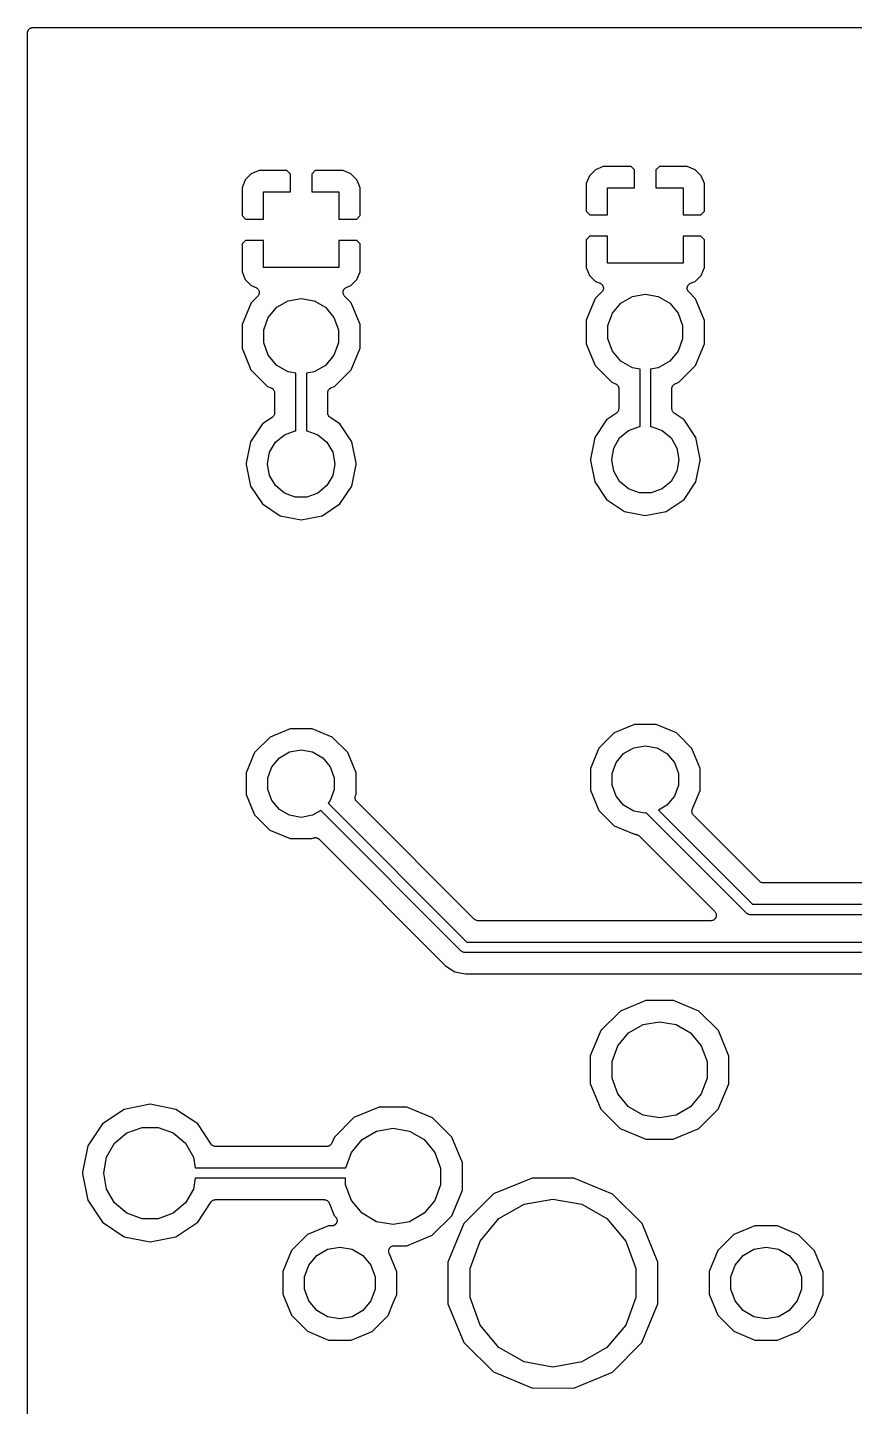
# Model space of a CAD drawing. Extents: x 37 to 156, y -136 to -20.
# Drawn here: x 37.48 to 57.18, y -52.94 to -20.08 of the extents above; entities that cross this region are included whole.
import ezdxf

# ---------------------------------------------------------------- set-up
doc = ezdxf.new("R2010")
doc.units = 0
doc.header["$MEASUREMENT"] = 0
doc.layers.add('BLACK', color=7, linetype='CONTINUOUS')

msp = doc.modelspace()

# ---------------------------------------------------------------- linework, layer by layer
at = {"layer": 'Black'}
for p, q in [((37.483, -20.21), (37.4849, -20.1991)), ((37.483, -23.8737), (37.483, -20.21)), ((37.4849, -20.1879), (37.4887, -20.1775)), ((37.4849, -20.1991), (37.4849, -20.1879)), ((37.4887, -20.1775), (37.4907, -20.1666)), ((37.4907, -20.1666), (37.4962, -20.1569)), ((37.4962, -20.1569), (37.5, -20.1465)), ((37.5, -20.1465), (37.5072, -20.138)), ((37.5072, -20.138), (37.5127, -20.1284)), ((37.5127, -20.1284), (37.5212, -20.1212)), ((37.5212, -20.1212), (37.5284, -20.1127)), ((37.5284, -20.1127), (37.538, -20.1072)), ((37.538, -20.1072), (37.5465, -20.1)), ((37.5465, -20.1), (37.5569, -20.0962)), ((37.5569, -20.0962), (37.5666, -20.0907)), ((37.5666, -20.0907), (37.5775, -20.0887)), ((37.5775, -20.0887), (37.5879, -20.0849)), ((37.5879, -20.0849), (37.5991, -20.0849)), ((37.5991, -20.0849), (37.61, -20.083)), ((37.61, -20.083), (155.39, -20.083)), ((42.8122, -23.5693), (42.6693, -23.7122)), ((42.999, -23.492), (42.8122, -23.5693)), ((43.6616, -23.492), (42.999, -23.492)), ((43.746, -23.5764), (43.6616, -23.492)), ((43.746, -24), (43.746, -23.5764)), ((44.3384, -23.492), (44.254, -23.5764)), ((44.254, -23.5764), (44.254, -24)), ((45.001, -23.492), (44.3384, -23.492)), ((45.1878, -23.5693), (45.001, -23.492)), ((45.3307, -23.7122), (45.1878, -23.5693)), ((50.8693, -23.6122), (50.792, -23.799)), ((51.0122, -23.4693), (50.8693, -23.6122)), ((51.199, -23.392), (51.0122, -23.4693)), ((51.8616, -23.392), (51.199, -23.392)), ((51.946, -23.4764), (51.8616, -23.392)), ((51.946, -23.9), (51.946, -23.4764)), ((52.5384, -23.392), (52.454, -23.4764)), ((52.454, -23.4764), (52.454, -23.9)), ((53.201, -23.392), (52.5384, -23.392)), ((53.3878, -23.4693), (53.201, -23.392)), ((53.5307, -23.6122), (53.3878, -23.4693)), ((53.608, -23.799), (53.5307, -23.6122)), ((37.483, -27.744), (37.483, -23.8737)), ((42.6693, -23.7122), (42.592, -23.899)), ((42.592, -23.899), (42.592, -24.5616)), ((45.3762, -23.8223), (45.3307, -23.7122)), ((45.408, -23.899), (45.3762, -23.8223)), ((45.408, -24.5616), (45.408, -23.899)), ((50.792, -23.799), (50.792, -24.4616)), ((51.3, -24.546), (51.3, -23.9)), ((51.3, -23.9), (51.946, -23.9)), ((52.454, -23.9), (53.1, -23.9)), ((53.1, -23.9), (53.1, -24.546)), ((53.608, -24.4616), (53.608, -23.799)), ((43.1, -24.646), (43.1, -24)), ((43.1, -24), (43.746, -24)), ((44.254, -24), (44.9, -24)), ((44.9, -24), (44.9, -24.646)), ((42.592, -24.5616), (42.6764, -24.646)), ((45.3236, -24.646), (45.408, -24.5616)), ((50.792, -24.4616), (50.8764, -24.546)), ((50.8764, -24.546), (51.3, -24.546)), ((53.1, -24.546), (53.5236, -24.546)), ((53.5236, -24.546), (53.608, -24.4616)), ((42.6764, -24.646), (43.1, -24.646)), ((44.9, -24.646), (45.3236, -24.646)), ((42.6764, -25.154), (42.592, -25.2384)), ((42.592, -25.2384), (42.592, -25.901)), ((43.1, -25.154), (42.6764, -25.154)), ((43.1, -25.8), (43.1, -25.154)), ((44.9, -25.154), (44.9, -25.8)), ((45.3236, -25.154), (44.9, -25.154)), ((45.408, -25.2384), (45.3236, -25.154)), ((45.408, -25.901), (45.408, -25.2384)), ((50.8764, -25.054), (50.792, -25.1384)), ((50.792, -25.1384), (50.792, -25.801)), ((51.3, -25.054), (50.8764, -25.054)), ((51.3, -25.7), (51.3, -25.054)), ((53.1, -25.054), (53.1, -25.7)), ((53.5236, -25.054), (53.1, -25.054)), ((53.608, -25.1384), (53.5236, -25.054)), ((53.608, -25.801), (53.608, -25.1384)), ((42.592, -25.901), (42.6693, -26.0878)), ((44.9, -25.8), (43.1, -25.8)), ((45.3307, -26.0878), (45.408, -25.901)), ((50.792, -25.801), (50.8693, -25.9878)), ((53.1, -25.7), (51.3, -25.7)), ((53.5307, -25.9878), (53.608, -25.801)), ((42.6693, -26.0878), (42.8122, -26.2307)), ((42.8122, -26.2307), (42.9236, -26.2768)), ((42.9236, -26.2768), (42.9353, -26.2843)), ((42.9353, -26.2843), (42.9479, -26.2902)), ((45.0522, -26.2901), (45.0647, -26.2842)), ((45.0647, -26.2842), (45.0763, -26.2768)), ((45.0763, -26.2768), (45.1878, -26.2307)), ((45.1878, -26.2307), (45.3307, -26.0878)), ((50.8693, -25.9878), (51.0122, -26.1307)), ((51.0122, -26.1307), (51.1236, -26.1768)), ((51.1236, -26.1768), (51.1353, -26.1843)), ((51.1353, -26.1843), (51.1479, -26.1902)), ((51.1479, -26.1902), (51.1538, -26.196)), ((51.1538, -26.196), (51.1608, -26.2005)), ((51.1608, -26.2005), (51.1693, -26.2115)), ((51.1693, -26.2115), (51.1791, -26.2214)), ((51.1791, -26.2214), (51.1826, -26.2289)), ((51.1826, -26.2289), (51.1876, -26.2355)), ((51.1876, -26.2355), (51.1918, -26.2487)), ((51.1918, -26.2487), (51.1977, -26.2614)), ((51.1977, -26.2614), (51.1984, -26.2696)), ((51.1984, -26.2696), (51.2009, -26.2775)), ((51.2009, -26.2775), (51.2003, -26.2914)), ((53.199, -26.2776), (53.2015, -26.2696)), ((53.1996, -26.2914), (53.199, -26.2776)), ((53.2015, -26.2696), (53.2023, -26.2612)), ((53.2023, -26.2612), (53.2081, -26.2487)), ((53.2081, -26.2487), (53.2123, -26.2355)), ((53.2123, -26.2355), (53.2174, -26.2288)), ((53.2174, -26.2288), (53.2209, -26.2212)), ((53.2209, -26.2212), (53.2307, -26.2115)), ((53.2307, -26.2115), (53.2391, -26.2005)), ((53.2391, -26.2005), (53.2462, -26.196)), ((53.2462, -26.196), (53.2522, -26.1901)), ((53.2522, -26.1901), (53.2647, -26.1842)), ((53.2647, -26.1842), (53.2763, -26.1768)), ((53.2763, -26.1768), (53.3878, -26.1307)), ((53.3878, -26.1307), (53.5307, -25.9878)), ((42.9647, -26.484), (42.8071, -26.6414)), ((42.9479, -26.2902), (42.9538, -26.296)), ((42.9538, -26.296), (42.9608, -26.3005)), ((42.9608, -26.3005), (42.9693, -26.3115)), ((42.9727, -26.4726), (42.9647, -26.484)), ((42.9693, -26.3115), (42.9791, -26.3214)), ((42.9821, -26.4624), (42.9727, -26.4726)), ((42.9791, -26.3214), (42.9826, -26.3289)), ((42.9853, -26.4547), (42.9821, -26.4624)), ((42.9826, -26.3289), (42.9876, -26.3355)), ((42.99, -26.4479), (42.9853, -26.4547)), ((42.9876, -26.3355), (42.9918, -26.3487)), ((42.9937, -26.4345), (42.99, -26.4479)), ((42.9918, -26.3487), (42.9977, -26.3614)), ((42.999, -26.4216), (42.9937, -26.4345)), ((42.9977, -26.3614), (42.9984, -26.3696)), ((42.9984, -26.3696), (43.0009, -26.3775)), ((42.9993, -26.4133), (42.999, -26.4216)), ((43.0015, -26.4053), (42.9993, -26.4133)), ((43.0009, -26.3775), (43.0003, -26.3914)), ((43.0003, -26.3914), (43.0015, -26.4053)), ((43.4193, -26.7479), (43.691, -26.591)), ((43.691, -26.591), (44, -26.5366)), ((44, -26.5366), (44.309, -26.591)), ((44.309, -26.591), (44.5807, -26.7479)), ((44.9984, -26.4051), (44.9996, -26.3914)), ((45.0006, -26.4132), (44.9984, -26.4051)), ((44.999, -26.3776), (45.0015, -26.3696)), ((44.9996, -26.3914), (44.999, -26.3776)), ((45.0009, -26.4216), (45.0006, -26.4132)), ((45.0062, -26.4344), (45.0009, -26.4216)), ((45.0015, -26.3696), (45.0023, -26.3612)), ((45.0023, -26.3612), (45.0081, -26.3487)), ((45.0098, -26.4477), (45.0062, -26.4344)), ((45.0081, -26.3487), (45.0123, -26.3355)), ((45.0146, -26.4546), (45.0098, -26.4477)), ((45.0123, -26.3355), (45.0174, -26.3288)), ((45.0178, -26.4624), (45.0146, -26.4546)), ((45.0174, -26.3288), (45.0209, -26.3212)), ((45.0271, -26.4726), (45.0178, -26.4624)), ((45.0209, -26.3212), (45.0307, -26.3115)), ((45.035, -26.4839), (45.0271, -26.4726)), ((45.0307, -26.3115), (45.0391, -26.3005)), ((45.1943, -26.6435), (45.035, -26.4839)), ((45.0391, -26.3005), (45.0462, -26.296)), ((45.0462, -26.296), (45.0522, -26.2901)), ((51.0071, -26.5414), (50.7922, -27.0587)), ((51.1647, -26.384), (51.0071, -26.5414)), ((51.1727, -26.3726), (51.1647, -26.384)), ((51.1821, -26.3624), (51.1727, -26.3726)), ((51.1853, -26.3547), (51.1821, -26.3624)), ((51.19, -26.3479), (51.1853, -26.3547)), ((51.1937, -26.3345), (51.19, -26.3479)), ((51.199, -26.3216), (51.1937, -26.3345)), ((51.1993, -26.3133), (51.199, -26.3216)), ((51.2015, -26.3053), (51.1993, -26.3133)), ((51.2003, -26.2914), (51.2015, -26.3053)), ((51.6193, -26.6479), (51.891, -26.491)), ((51.891, -26.491), (52.2, -26.4366)), ((52.2, -26.4366), (52.509, -26.491)), ((52.509, -26.491), (52.7807, -26.6479)), ((53.1984, -26.3051), (53.1996, -26.2914)), ((53.2006, -26.3132), (53.1984, -26.3051)), ((53.2009, -26.3216), (53.2006, -26.3132)), ((53.2062, -26.3344), (53.2009, -26.3216)), ((53.2098, -26.3477), (53.2062, -26.3344)), ((53.2146, -26.3546), (53.2098, -26.3477)), ((53.2178, -26.3624), (53.2146, -26.3546)), ((53.2271, -26.3726), (53.2178, -26.3624)), ((53.235, -26.3839), (53.2271, -26.3726)), ((53.3943, -26.5435), (53.235, -26.3839)), ((53.6082, -27.0612), (53.3943, -26.5435)), ((42.8071, -26.6414), (42.5922, -27.1587)), ((43.2176, -26.9883), (43.4193, -26.7479)), ((44.5807, -26.7479), (44.7824, -26.9883)), ((45.4082, -27.1612), (45.1943, -26.6435)), ((51.3103, -27.1831), (51.4176, -26.8883)), ((51.4176, -26.8883), (51.6193, -26.6479)), ((52.7807, -26.6479), (52.9824, -26.8883)), ((52.9824, -26.8883), (53.0897, -27.1831)), ((42.5922, -27.1587), (42.5918, -27.7188)), ((43.1103, -27.2831), (43.2176, -26.9883)), ((44.7824, -26.9883), (44.8897, -27.2831)), ((45.4078, -27.6439), (45.4082, -27.1612)), ((50.7922, -27.0587), (50.7918, -27.6188)), ((51.3103, -27.4969), (51.3103, -27.1831)), ((53.0897, -27.1831), (53.0897, -27.4969)), ((53.6078, -27.6213), (53.6082, -27.0612)), ((43.1103, -27.5969), (43.1103, -27.2831)), ((43.2176, -27.8917), (43.1103, -27.5969)), ((44.8897, -27.5969), (44.7824, -27.8917)), ((44.8897, -27.2831), (44.8897, -27.5969)), ((51.4176, -27.7917), (51.3103, -27.4969)), ((53.0897, -27.4969), (52.9824, -27.7917)), ((37.483, -32.4475), (37.483, -27.744)), ((42.5918, -27.7188), (42.8057, -28.2365)), ((43.4193, -28.1321), (43.2176, -27.8917)), ((44.7824, -27.8917), (44.5807, -28.1321)), ((45.1929, -28.2386), (45.4078, -27.7213)), ((45.4078, -27.7213), (45.4078, -27.6439)), ((45.4078, -27.6439), (45.4078, -27.6439)), ((50.7918, -27.6188), (51.0057, -28.1365)), ((51.6193, -28.0321), (51.4176, -27.7917)), ((52.9824, -27.7917), (52.7807, -28.0321)), ((53.3929, -28.1386), (53.6078, -27.6213)), ((42.8057, -28.2365), (43.2014, -28.6329)), ((43.691, -28.289), (43.4193, -28.1321)), ((44.5807, -28.1321), (44.309, -28.289)), ((44.7965, -28.6343), (45.1929, -28.2386)), ((51.0057, -28.1365), (51.4014, -28.5329)), ((51.891, -28.189), (51.6193, -28.0321)), ((52.075, -28.2214), (51.891, -28.189)), ((52.075, -29.5891), (52.075, -28.2214)), ((52.509, -28.189), (52.325, -28.2214)), ((52.325, -28.2214), (52.325, -29.5891)), ((52.7807, -28.0321), (52.509, -28.189)), ((52.9965, -28.5343), (53.3929, -28.1386)), ((43.875, -28.3214), (43.691, -28.289)), ((43.875, -29.6891), (43.875, -28.3214)), ((44.309, -28.289), (44.125, -28.3214)), ((44.125, -28.3214), (44.125, -29.6891)), ((51.4014, -28.5329), (51.4887, -28.5692)), ((51.4887, -28.5692), (51.4957, -28.5737)), ((51.4957, -28.5737), (51.5035, -28.5765)), ((51.5035, -28.5765), (51.5142, -28.5855)), ((51.5142, -28.5855), (51.5259, -28.5929)), ((52.8743, -28.5931), (52.8859, -28.5857)), ((52.8859, -28.5857), (52.8965, -28.5769)), ((52.8965, -28.5769), (52.9044, -28.574)), ((52.9044, -28.574), (52.9115, -28.5695)), ((52.9115, -28.5695), (52.9965, -28.5343)), ((43.2014, -28.6329), (43.2887, -28.6692)), ((43.2887, -28.6692), (43.2957, -28.6737)), ((43.2957, -28.6737), (43.3035, -28.6765)), ((43.3035, -28.6765), (43.3142, -28.6855)), ((43.3142, -28.6855), (43.3259, -28.6929)), ((43.3259, -28.6929), (43.3309, -28.6995)), ((43.3309, -28.6995), (43.3373, -28.7049)), ((43.3373, -28.7049), (43.3442, -28.7169)), ((43.3442, -28.7169), (43.3527, -28.7279)), ((43.3527, -28.7279), (43.3552, -28.7359)), ((43.3552, -28.7359), (43.3593, -28.7431)), ((43.3593, -28.7431), (43.3618, -28.7568)), ((43.3618, -28.7568), (43.3659, -28.77)), ((43.3659, -28.77), (43.3656, -28.7783)), ((43.3656, -28.7783), (43.367, -28.7865)), ((43.367, -28.7865), (43.367, -29.267)), ((44.633, -28.7868), (44.6345, -28.7786)), ((44.633, -29.267), (44.633, -28.7868)), ((44.6341, -28.7702), (44.6383, -28.757)), ((44.6345, -28.7786), (44.6341, -28.7702)), ((44.6383, -28.757), (44.6407, -28.7434)), ((44.6407, -28.7434), (44.6449, -28.7361)), ((44.6449, -28.7361), (44.6474, -28.7281)), ((44.6474, -28.7281), (44.6558, -28.7172)), ((44.6558, -28.7172), (44.6627, -28.7052)), ((44.6627, -28.7052), (44.6692, -28.6998)), ((44.6692, -28.6998), (44.6743, -28.6931)), ((44.6743, -28.6931), (44.6859, -28.6857)), ((44.6859, -28.6857), (44.6965, -28.6769)), ((44.6965, -28.6769), (44.7044, -28.674)), ((44.7044, -28.674), (44.7115, -28.6695)), ((44.7115, -28.6695), (44.7965, -28.6343)), ((51.5259, -28.5929), (51.5309, -28.5995)), ((51.5309, -28.5995), (51.5373, -28.6049)), ((51.5373, -28.6049), (51.5442, -28.6169)), ((51.5442, -28.6169), (51.5527, -28.6279)), ((51.5527, -28.6279), (51.5552, -28.6359)), ((51.5552, -28.6359), (51.5593, -28.6431)), ((51.5593, -28.6431), (51.5618, -28.6568)), ((51.5618, -28.6568), (51.5659, -28.67)), ((51.5659, -28.67), (51.5656, -28.6783)), ((51.5656, -28.6783), (51.567, -28.6865)), ((51.567, -28.6865), (51.567, -29.167)), ((52.833, -28.6868), (52.8345, -28.6786)), ((52.833, -29.167), (52.833, -28.6868)), ((52.8341, -28.6702), (52.8383, -28.657)), ((52.8345, -28.6786), (52.8341, -28.6702)), ((52.8383, -28.657), (52.8407, -28.6434)), ((52.8407, -28.6434), (52.8449, -28.6361)), ((52.8449, -28.6361), (52.8474, -28.6281)), ((52.8474, -28.6281), (52.8558, -28.6172)), ((52.8558, -28.6172), (52.8627, -28.6052)), ((52.8627, -28.6052), (52.8692, -28.5998)), ((52.8692, -28.5998), (52.8743, -28.5931)), ((51.5424, -29.2421), (51.5394, -29.245)), ((51.5504, -29.226), (51.5424, -29.2421)), ((51.5593, -29.2104), (51.5504, -29.226)), ((51.5601, -29.2063), (51.5593, -29.2104)), ((51.5619, -29.2025), (51.5601, -29.2063)), ((51.5639, -29.1847), (51.5619, -29.2025)), ((51.567, -29.167), (51.5639, -29.1847)), ((52.8361, -29.1847), (52.833, -29.167)), ((52.8381, -29.2025), (52.8361, -29.1847)), ((52.8399, -29.2063), (52.8381, -29.2025)), ((52.8407, -29.2104), (52.8399, -29.2063)), ((52.8496, -29.226), (52.8407, -29.2104)), ((52.8576, -29.2421), (52.8496, -29.226)), ((52.8606, -29.245), (52.8576, -29.2421)), ((43.0769, -29.5288), (42.7939, -29.9523)), ((43.3106, -29.3726), (43.0769, -29.5288)), ((43.3235, -29.3602), (43.3106, -29.3726)), ((43.3373, -29.3486), (43.3235, -29.3602)), ((43.3394, -29.345), (43.3373, -29.3486)), ((43.3424, -29.3421), (43.3394, -29.345)), ((43.3504, -29.326), (43.3424, -29.3421)), ((43.3593, -29.3104), (43.3504, -29.326)), ((43.3601, -29.3063), (43.3593, -29.3104)), ((43.3619, -29.3025), (43.3601, -29.3063)), ((43.3639, -29.2847), (43.3619, -29.3025)), ((43.367, -29.267), (43.3639, -29.2847)), ((44.6361, -29.2847), (44.633, -29.267)), ((44.6381, -29.3025), (44.6361, -29.2847)), ((44.6399, -29.3063), (44.6381, -29.3025)), ((44.6407, -29.3104), (44.6399, -29.3063)), ((44.6496, -29.326), (44.6407, -29.3104)), ((44.6576, -29.3421), (44.6496, -29.326)), ((44.6606, -29.345), (44.6576, -29.3421)), ((44.6627, -29.3486), (44.6606, -29.345)), ((44.6765, -29.3602), (44.6627, -29.3486)), ((44.6894, -29.3726), (44.6765, -29.3602)), ((44.9231, -29.5288), (44.6894, -29.3726)), ((45.2061, -29.9523), (44.9231, -29.5288)), ((51.2769, -29.4288), (50.9939, -29.8523)), ((51.5106, -29.2726), (51.2769, -29.4288)), ((51.5235, -29.2602), (51.5106, -29.2726)), ((51.5373, -29.2486), (51.5235, -29.2602)), ((51.5394, -29.245), (51.5373, -29.2486)), ((52.8627, -29.2486), (52.8606, -29.245)), ((52.8765, -29.2602), (52.8627, -29.2486)), ((52.8894, -29.2726), (52.8765, -29.2602)), ((53.1231, -29.4288), (52.8894, -29.2726)), ((53.4061, -29.8523), (53.1231, -29.4288)), ((43.3872, -29.9627), (43.6, -29.7841)), ((43.6, -29.7841), (43.8611, -29.6891)), ((43.8611, -29.6891), (43.875, -29.6891)), ((44.125, -29.6891), (44.1389, -29.6891)), ((44.1389, -29.6891), (44.4, -29.7841)), ((44.4, -29.7841), (44.6128, -29.9627)), ((50.9939, -29.8523), (50.892, -30.3644)), ((51.4482, -30.1033), (51.5872, -29.8627)), ((51.5872, -29.8627), (51.8, -29.6841)), ((51.8, -29.6841), (52.0611, -29.5891)), ((52.0611, -29.5891), (52.075, -29.5891)), ((52.325, -29.5891), (52.3389, -29.5891)), ((52.3389, -29.5891), (52.6, -29.6841)), ((52.6, -29.6841), (52.8128, -29.8627)), ((52.8128, -29.8627), (52.9518, -30.1033)), ((53.508, -30.3644), (53.4061, -29.8523)), ((42.7939, -29.9523), (42.692, -30.4644)), ((43.2, -30.4769), (43.2482, -30.2033)), ((43.2482, -30.2033), (43.3872, -29.9627)), ((44.6128, -29.9627), (44.7518, -30.2033)), ((44.7518, -30.2033), (44.8, -30.4769)), ((45.308, -30.4644), (45.2061, -29.9523)), ((51.4, -30.3769), (51.4482, -30.1033)), ((52.9518, -30.1033), (53, -30.3769)), ((42.692, -30.4644), (42.692, -30.4956)), ((42.692, -30.4956), (42.7939, -31.0077)), ((43.2, -30.4831), (43.2, -30.4769)), ((43.2482, -30.7567), (43.2, -30.4831)), ((44.8, -30.4831), (44.7518, -30.7567)), ((44.8, -30.4769), (44.8, -30.4831)), ((45.2061, -31.0077), (45.308, -30.4956)), ((45.308, -30.4956), (45.308, -30.4644)), ((50.892, -30.3644), (50.892, -30.3956)), ((50.892, -30.3956), (50.9939, -30.9077)), ((51.4, -30.3831), (51.4, -30.3769)), ((51.4482, -30.6567), (51.4, -30.3831)), ((53, -30.3831), (52.9518, -30.6567)), ((53, -30.3769), (53, -30.3831)), ((53.4061, -30.9077), (53.508, -30.3956)), ((53.508, -30.3956), (53.508, -30.3644)), ((43.3872, -30.9973), (43.2482, -30.7567)), ((44.7518, -30.7567), (44.6128, -30.9973)), ((51.5872, -30.8973), (51.4482, -30.6567)), ((52.9518, -30.6567), (52.8128, -30.8973)), ((42.7939, -31.0077), (43.0769, -31.4312)), ((43.6, -31.1759), (43.3872, -30.9973)), ((43.8611, -31.2709), (43.6, -31.1759)), ((44.4, -31.1759), (44.1389, -31.2709)), ((44.6128, -30.9973), (44.4, -31.1759)), ((44.9231, -31.4312), (45.2061, -31.0077)), ((50.9939, -30.9077), (51.2769, -31.3312)), ((51.8, -31.0759), (51.5872, -30.8973)), ((52.0611, -31.1709), (51.8, -31.0759)), ((52.3389, -31.1709), (52.0611, -31.1709)), ((52.6, -31.0759), (52.3389, -31.1709)), ((52.8128, -30.8973), (52.6, -31.0759)), ((53.1231, -31.3312), (53.4061, -30.9077)), ((43.0769, -31.4312), (43.5004, -31.7142)), ((44.1389, -31.2709), (43.8611, -31.2709)), ((44.4996, -31.7142), (44.9231, -31.4312)), ((51.2769, -31.3312), (51.7004, -31.6142)), ((52.6996, -31.6142), (53.1231, -31.3312)), ((43.5004, -31.7142), (44, -31.8136)), ((44, -31.8136), (44.4996, -31.7142)), ((51.7004, -31.6142), (52.2, -31.7136)), ((52.2, -31.7136), (52.6996, -31.6142)), ((37.483, -33.3355), (37.483, -32.4475)), ((37.483, -34.7525), (37.483, -33.3355)), ((37.483, -45.2721), (37.483, -34.7525)), ((43.741, -36.7918), (43.26, -36.9905)), ((44.2613, -36.7922), (43.741, -36.7918)), ((44.7419, -36.9918), (44.2613, -36.7922)), ((51.941, -36.6918), (51.46, -36.8905)), ((52.4613, -36.6922), (51.941, -36.6918)), ((52.9419, -36.8918), (52.4613, -36.6922)), ((43.26, -36.9905), (42.8918, -37.3581)), ((45.1095, -37.36), (44.7419, -36.9918)), ((51.46, -36.8905), (51.0918, -37.2581)), ((53.3095, -37.26), (52.9419, -36.8918)), ((42.8918, -37.3581), (42.6922, -37.8387)), ((43.4838, -37.4848), (43.7253, -37.3454)), ((43.7253, -37.3454), (44, -37.2969)), ((44, -37.2969), (44.2747, -37.3454)), ((44.2747, -37.3454), (44.5162, -37.4848)), ((45.3082, -37.841), (45.1095, -37.36)), ((51.0918, -37.2581), (50.8922, -37.7387)), ((51.5045, -37.5985), (51.6838, -37.3848)), ((51.6838, -37.3848), (51.9253, -37.2454)), ((51.9253, -37.2454), (52.2, -37.1969)), ((52.2, -37.1969), (52.4747, -37.2454)), ((52.4747, -37.2454), (52.7162, -37.3848)), ((52.7162, -37.3848), (52.8955, -37.5985)), ((53.5082, -37.741), (53.3095, -37.26)), ((43.2091, -37.9606), (43.3045, -37.6985)), ((43.3045, -37.6985), (43.4838, -37.4848)), ((44.5162, -37.4848), (44.6955, -37.6985)), ((44.6955, -37.6985), (44.7909, -37.9606)), ((50.8922, -37.7387), (50.8918, -38.259)), ((51.4091, -37.8606), (51.5045, -37.5985)), ((52.8955, -37.5985), (52.9909, -37.8606)), ((53.5078, -38.2613), (53.5082, -37.741)), ((42.6922, -37.8387), (42.6918, -38.359)), ((43.2091, -38.2394), (43.2091, -37.9606)), ((44.7909, -37.9606), (44.7909, -38.2394)), ((45.3078, -38.3613), (45.3082, -37.841)), ((51.4091, -38.1394), (51.4091, -37.8606)), ((52.9909, -37.8606), (52.9909, -38.1394)), ((42.6918, -38.359), (42.8905, -38.84)), ((43.3045, -38.5015), (43.2091, -38.2394)), ((44.7909, -38.2394), (44.6955, -38.5015)), ((45.2864, -38.4328), (45.2894, -38.4193)), ((45.2875, -38.4411), (45.2864, -38.4328)), ((45.2867, -38.4495), (45.2875, -38.4411)), ((45.2894, -38.4193), (45.2906, -38.4056)), ((45.2906, -38.4056), (45.2941, -38.398)), ((45.2941, -38.398), (45.296, -38.3898)), ((45.296, -38.3898), (45.3078, -38.3613)), ((50.8918, -38.259), (51.0905, -38.74)), ((51.5045, -38.4015), (51.4091, -38.1394)), ((51.6838, -38.6152), (51.5045, -38.4015)), ((52.8955, -38.4015), (52.7162, -38.6152)), ((52.9909, -38.1394), (52.8955, -38.4015)), ((53.3199, -38.7137), (53.5078, -38.2613)), ((43.4838, -38.7152), (43.3045, -38.5015)), ((43.7253, -38.8546), (43.4838, -38.7152)), ((44.4669, -38.7437), (44.2747, -38.8546)), ((47.8116, -42.0884), (44.4669, -38.7437)), ((44.6955, -38.5015), (44.642, -38.5652)), ((44.642, -38.5652), (47.9518, -41.875)), ((45.2903, -38.4629), (45.2867, -38.4495)), ((45.2921, -38.4765), (45.2903, -38.4629)), ((45.296, -38.484), (45.2921, -38.4765)), ((45.2982, -38.4921), (45.296, -38.484)), ((45.3061, -38.5034), (45.2982, -38.4921)), ((45.3124, -38.5157), (45.3061, -38.5034)), ((45.3186, -38.5214), (45.3124, -38.5157)), ((45.3235, -38.5283), (45.3186, -38.5214)), ((48.125, -41.3298), (45.3235, -38.5283)), ((51.0905, -38.74), (51.4581, -39.1082)), ((51.9253, -38.7546), (51.6838, -38.6152)), ((52.2, -38.8031), (51.9253, -38.7546)), ((52.7162, -38.6152), (52.5106, -38.7339)), ((52.5106, -38.7339), (54.7518, -40.975)), ((53.3103, -38.7568), (53.3133, -38.7433)), ((53.3114, -38.7651), (53.3103, -38.7568)), ((53.3107, -38.7735), (53.3114, -38.7651)), ((53.3133, -38.7433), (53.3145, -38.7295)), ((53.3145, -38.7295), (53.3181, -38.7219)), ((53.3181, -38.7219), (53.3199, -38.7137)), ((42.8905, -38.84), (43.2581, -39.2082)), ((44, -38.9031), (43.7253, -38.8546)), ((44.2747, -38.8546), (44, -38.9031)), ((52.2223, -38.7991), (52.2, -38.8031)), ((54.6116, -41.1884), (52.2223, -38.7991)), ((53.3143, -38.7868), (53.3107, -38.7735)), ((53.3161, -38.8005), (53.3143, -38.7868)), ((53.3199, -38.808), (53.3161, -38.8005)), ((53.3221, -38.8161), (53.3199, -38.808)), ((53.33, -38.8274), (53.3221, -38.8161)), ((53.3364, -38.8396), (53.33, -38.8274)), ((53.3426, -38.8453), (53.3364, -38.8396)), ((53.3474, -38.8522), (53.3426, -38.8453)), ((54.925, -40.4298), (53.3474, -38.8522)), ((43.2581, -39.2082), (43.7387, -39.4078)), ((43.7387, -39.4078), (44.259, -39.4082)), ((44.259, -39.4082), (44.2896, -39.3956)), ((44.2896, -39.3956), (44.2978, -39.3938)), ((44.2978, -39.3938), (44.3053, -39.3903)), ((44.3053, -39.3903), (44.3191, -39.3891)), ((44.3191, -39.3891), (44.3327, -39.3861)), ((44.3327, -39.3861), (44.3409, -39.3872)), ((44.3409, -39.3872), (44.3492, -39.3864)), ((44.3492, -39.3864), (44.3627, -39.39)), ((44.3627, -39.39), (44.3764, -39.3919)), ((44.3764, -39.3919), (44.3838, -39.3957)), ((44.3838, -39.3957), (44.3918, -39.3978)), ((44.3918, -39.3978), (44.4032, -39.4058)), ((44.4032, -39.4058), (44.4155, -39.4123)), ((44.4155, -39.4123), (44.4212, -39.4184)), ((44.4212, -39.4184), (44.428, -39.4231)), ((44.428, -39.4231), (47.4436, -42.4388)), ((51.4581, -39.1082), (51.9387, -39.3078)), ((51.9387, -39.3078), (51.9601, -39.3078)), ((51.9601, -39.3078), (51.9655, -39.3088)), ((51.9655, -39.3088), (51.9711, -39.3083)), ((51.9711, -39.3083), (51.9871, -39.3126)), ((51.9871, -39.3126), (52.0035, -39.3155)), ((52.0035, -39.3155), (52.0083, -39.3183)), ((52.0083, -39.3183), (52.0137, -39.3197)), ((52.0137, -39.3197), (52.0273, -39.3292)), ((52.0273, -39.3292), (52.0417, -39.3376)), ((52.0417, -39.3376), (52.0453, -39.3418)), ((52.0453, -39.3418), (52.0498, -39.345)), ((52.0498, -39.345), (53.855, -41.1502)), ((54.9296, -40.433), (54.925, -40.4298)), ((54.9332, -40.4373), (54.9296, -40.433)), ((54.9475, -40.4456), (54.9332, -40.4373)), ((54.9611, -40.4551), (54.9475, -40.4456)), ((54.9665, -40.4565), (54.9611, -40.4551)), ((54.9714, -40.4593), (54.9665, -40.4565)), ((54.9877, -40.4622), (54.9714, -40.4593)), ((55.0037, -40.4665), (54.9877, -40.4622)), ((55.0093, -40.466), (55.0037, -40.4665)), ((55.0148, -40.467), (55.0093, -40.466)), ((61.5652, -40.467), (55.0148, -40.467)), ((54.7518, -40.975), (146.648, -40.975)), ((48.1296, -41.333), (48.125, -41.3298)), ((48.1332, -41.3373), (48.1296, -41.333)), ((48.1475, -41.3456), (48.1332, -41.3373)), ((48.1611, -41.3551), (48.1475, -41.3456)), ((48.1665, -41.3565), (48.1611, -41.3551)), ((48.1714, -41.3593), (48.1665, -41.3565)), ((48.1877, -41.3622), (48.1714, -41.3593)), ((48.2037, -41.3665), (48.1877, -41.3622)), ((48.2093, -41.366), (48.2037, -41.3665)), ((48.2148, -41.367), (48.2093, -41.366)), ((53.7652, -41.367), (48.2148, -41.367)), ((53.7815, -41.3641), (53.7652, -41.367)), ((53.7981, -41.3627), (53.7815, -41.3641)), ((53.8031, -41.3603), (53.7981, -41.3627)), ((53.8086, -41.3593), (53.8031, -41.3603)), ((53.823, -41.351), (53.8086, -41.3593)), ((53.838, -41.344), (53.823, -41.351)), ((53.842, -41.3401), (53.838, -41.344)), ((53.8468, -41.3373), (53.842, -41.3401)), ((53.8575, -41.3246), (53.8468, -41.3373)), ((53.855, -41.1502), (53.8645, -41.1638)), ((53.8692, -41.3128), (53.8575, -41.3246)), ((53.8645, -41.1638), (53.8752, -41.1765)), ((53.8716, -41.3078), (53.8692, -41.3128)), ((53.8752, -41.3035), (53.8716, -41.3078)), ((53.8752, -41.1765), (53.8771, -41.1818)), ((53.8809, -41.2879), (53.8752, -41.3035)), ((53.8771, -41.1818), (53.8803, -41.1863)), ((53.8803, -41.1863), (53.8846, -41.2024)), ((53.8879, -41.2729), (53.8809, -41.2879)), ((53.8846, -41.2024), (53.8903, -41.2179)), ((53.8884, -41.2673), (53.8879, -41.2729)), ((53.8903, -41.2621), (53.8884, -41.2673)), ((53.8903, -41.2179), (53.8903, -41.2235)), ((53.8903, -41.2235), (53.8917, -41.2289)), ((53.8917, -41.2289), (53.8903, -41.2455)), ((53.8903, -41.2455), (53.8903, -41.2621)), ((54.6161, -41.1915), (54.6116, -41.1884)), ((54.6197, -41.1958), (54.6161, -41.1915)), ((54.6338, -41.2039), (54.6197, -41.1958)), ((54.6472, -41.2133), (54.6338, -41.2039)), ((54.6525, -41.2147), (54.6472, -41.2133)), ((54.6572, -41.2175), (54.6525, -41.2147)), ((54.6733, -41.2203), (54.6572, -41.2175)), ((54.6891, -41.2245), (54.6733, -41.2203)), ((54.6946, -41.224), (54.6891, -41.2245)), ((54.7, -41.225), (54.6946, -41.224)), ((146.7, -41.225), (54.7, -41.225)), ((47.9518, -41.875), (49.2, -41.875)), ((49.2, -41.875), (149.548, -41.875)), ((47.8161, -42.0915), (47.8116, -42.0884)), ((47.8197, -42.0958), (47.8161, -42.0915)), ((47.8338, -42.1039), (47.8197, -42.0958)), ((47.8472, -42.1133), (47.8338, -42.1039)), ((47.8525, -42.1147), (47.8472, -42.1133)), ((47.8572, -42.1175), (47.8525, -42.1147)), ((47.8733, -42.1203), (47.8572, -42.1175)), ((47.8891, -42.1245), (47.8733, -42.1203)), ((47.8946, -42.124), (47.8891, -42.1245)), ((47.9, -42.125), (47.8946, -42.124)), ((49.2, -42.125), (47.9, -42.125)), ((149.6, -42.125), (49.2, -42.125)), ((47.4436, -42.4388), (47.6587, -42.5825)), ((47.6587, -42.5825), (47.9125, -42.633)), ((47.9125, -42.633), (149.587, -42.633)), ((52.213, -43.2687), (51.606, -43.5195)), ((52.8698, -43.2693), (52.213, -43.2687)), ((53.4764, -43.5212), (52.8698, -43.2693)), ((51.606, -43.5195), (51.1412, -43.9836)), ((53.9405, -43.986), (53.4764, -43.5212)), ((51.1412, -43.9836), (50.8893, -44.5902)), ((51.8025, -44.0411), (52.1476, -43.8418)), ((52.1476, -43.8418), (52.54, -43.7726)), ((52.54, -43.7726), (52.9324, -43.8418)), ((52.9324, -43.8418), (53.2775, -44.0411)), ((54.1913, -44.593), (53.9405, -43.986)), ((51.4101, -44.7208), (51.5464, -44.3463)), ((51.5464, -44.3463), (51.8025, -44.0411)), ((53.2775, -44.0411), (53.5336, -44.3463)), ((53.5336, -44.3463), (53.6699, -44.7208)), ((50.8893, -44.5902), (50.8887, -45.247)), ((54.1907, -45.2498), (54.1913, -44.593)), ((51.4101, -45.1192), (51.4101, -44.7208)), ((53.6699, -44.7208), (53.6699, -45.1192)), ((37.483, -47.346), (37.483, -45.2721)), ((50.8887, -45.247), (51.1395, -45.854)), ((51.5464, -45.4937), (51.4101, -45.1192)), ((53.6699, -45.1192), (53.5336, -45.4937)), ((53.9388, -45.8564), (54.1907, -45.2498)), ((51.8025, -45.7989), (51.5464, -45.4937)), ((53.5336, -45.4937), (53.2775, -45.7989)), ((39.7856, -45.8627), (39.2647, -46.2107)), ((40.4, -45.7405), (39.7856, -45.8627)), ((41.0144, -45.8627), (40.4, -45.7405)), ((41.5353, -46.2107), (41.0144, -45.8627)), ((45.863, -45.8087), (45.256, -46.0595)), ((46.5198, -45.8093), (45.863, -45.8087)), ((47.1264, -46.0612), (46.5198, -45.8093)), ((51.1395, -45.854), (51.6036, -46.3188)), ((52.1476, -45.9982), (51.8025, -45.7989)), ((52.54, -46.0674), (52.1476, -45.9982)), ((52.9324, -45.9982), (52.54, -46.0674)), ((53.2775, -45.7989), (52.9324, -45.9982)), ((53.474, -46.3205), (53.9388, -45.8564)), ((39.2647, -46.2107), (38.9167, -46.7316)), ((39.85, -46.4232), (40.209, -46.2925)), ((40.209, -46.2925), (40.591, -46.2925)), ((40.591, -46.2925), (40.95, -46.4232)), ((41.8559, -46.6906), (41.5353, -46.2107)), ((45.256, -46.0595), (44.7912, -46.5236)), ((45.7976, -46.3818), (46.19, -46.3126)), ((46.19, -46.3126), (46.5824, -46.3818)), ((47.5905, -46.526), (47.1264, -46.0612)), ((51.6036, -46.3188), (52.2102, -46.5707)), ((52.867, -46.5713), (53.474, -46.3205)), ((39.5574, -46.6687), (39.85, -46.4232)), ((40.95, -46.4232), (41.2426, -46.6687)), ((44.7912, -46.5236), (44.7309, -46.6687)), ((45.1964, -46.8863), (45.4525, -46.5811)), ((45.4525, -46.5811), (45.7976, -46.3818)), ((46.5824, -46.3818), (46.9275, -46.5811)), ((46.9275, -46.5811), (47.1836, -46.8863)), ((47.8413, -47.133), (47.5905, -46.526)), ((52.2102, -46.5707), (52.867, -46.5713)), ((38.9167, -46.7316), (38.792, -47.3585)), ((39.3663, -46.9996), (39.5574, -46.6687)), ((41.2426, -46.6687), (41.4337, -46.9996)), ((41.8683, -46.7035), (41.8559, -46.6906)), ((41.8798, -46.7173), (41.8683, -46.7035)), ((41.8835, -46.7194), (41.8798, -46.7173)), ((41.8864, -46.7224), (41.8835, -46.7194)), ((41.9025, -46.7304), (41.8864, -46.7224)), ((41.918, -46.7393), (41.9025, -46.7304)), ((41.9222, -46.7401), (41.918, -46.7393)), ((41.9259, -46.7419), (41.9222, -46.7401)), ((41.9438, -46.7439), (41.9259, -46.7419)), ((41.9615, -46.747), (41.9438, -46.7439)), ((44.6136, -46.747), (41.9615, -46.747)), ((44.6218, -46.7456), (44.6136, -46.747)), ((44.6301, -46.7459), (44.6218, -46.7456)), ((44.6433, -46.7418), (44.6301, -46.7459)), ((44.657, -46.7393), (44.6433, -46.7418)), ((44.6642, -46.7352), (44.657, -46.7393)), ((44.6722, -46.7327), (44.6642, -46.7352)), ((44.6832, -46.7242), (44.6722, -46.7327)), ((44.6952, -46.7173), (44.6832, -46.7242)), ((44.7006, -46.7109), (44.6952, -46.7173)), ((44.7072, -46.7059), (44.7006, -46.7109)), ((44.7147, -46.6942), (44.7072, -46.7059)), ((44.7236, -46.6835), (44.7147, -46.6942)), ((44.7264, -46.6757), (44.7236, -46.6835)), ((44.7309, -46.6687), (44.7264, -46.6757)), ((45.0622, -47.255), (45.1964, -46.8863)), ((47.1836, -46.8863), (47.3199, -47.2608)), ((39.3, -47.3758), (39.3663, -46.9996)), ((41.4337, -46.9996), (41.4787, -47.255)), ((41.4787, -47.255), (45.0622, -47.255)), ((47.3199, -47.2608), (47.3199, -47.6592)), ((47.8411, -47.3459), (47.8413, -47.133)), ((37.483, -53.9), (37.483, -47.346)), ((38.792, -47.3585), (38.792, -47.4015)), ((38.792, -47.4015), (38.9167, -48.0284)), ((39.3, -47.3842), (39.3, -47.3758)), ((39.3663, -47.7604), (39.3, -47.3842)), ((41.4787, -47.505), (41.4337, -47.7604)), ((45.0601, -47.505), (41.4787, -47.505)), ((45.0601, -47.6592), (45.0601, -47.505)), ((47.8407, -47.7898), (47.8411, -47.3459)), ((49.5045, -47.4977), (48.5846, -47.8778)), ((50.4998, -47.4985), (49.5045, -47.4977)), ((51.4191, -47.8802), (50.4998, -47.4985)), ((39.5574, -48.0913), (39.3663, -47.7604)), ((41.4337, -47.7604), (41.2426, -48.0913)), ((45.1964, -48.0337), (45.0601, -47.6592)), ((47.3199, -47.6592), (47.1836, -48.0337)), ((47.5888, -48.3964), (47.8407, -47.7898)), ((48.5846, -47.8778), (47.8802, -48.5809)), ((52.1222, -48.5846), (51.4191, -47.8802)), ((38.9167, -48.0284), (39.2647, -48.5493)), ((39.85, -48.3368), (39.5574, -48.0913)), ((41.2426, -48.0913), (40.95, -48.3368)), ((41.5353, -48.5493), (41.8559, -48.0694)), ((41.8559, -48.0694), (41.8683, -48.0565)), ((41.8683, -48.0565), (41.8798, -48.0427)), ((41.8798, -48.0427), (41.8835, -48.0406)), ((41.8835, -48.0406), (41.8864, -48.0376)), ((41.8864, -48.0376), (41.9025, -48.0296)), ((41.9025, -48.0296), (41.918, -48.0207)), ((41.918, -48.0207), (41.9222, -48.0199)), ((41.9222, -48.0199), (41.9259, -48.0181)), ((41.9259, -48.0181), (41.9438, -48.0161)), ((41.9438, -48.0161), (41.9615, -48.013)), ((41.9615, -48.013), (44.5472, -48.013)), ((44.5472, -48.013), (44.5555, -48.0145)), ((44.5555, -48.0145), (44.5639, -48.0141)), ((44.5639, -48.0141), (44.577, -48.0183)), ((44.577, -48.0183), (44.5906, -48.0207)), ((44.5906, -48.0207), (44.5979, -48.0249)), ((44.5979, -48.0249), (44.6059, -48.0274)), ((44.6059, -48.0274), (44.6169, -48.0358)), ((44.6169, -48.0358), (44.6288, -48.0427)), ((44.6288, -48.0427), (44.6342, -48.0492)), ((44.6342, -48.0492), (44.6409, -48.0543)), ((44.6409, -48.0543), (44.6483, -48.0659)), ((44.6483, -48.0659), (44.6572, -48.0765)), ((44.6572, -48.0765), (44.66, -48.0844)), ((44.66, -48.0844), (44.6645, -48.0915)), ((44.6645, -48.0915), (44.7895, -48.394)), ((45.4525, -48.3389), (45.1964, -48.0337)), ((47.1836, -48.0337), (46.9275, -48.3389)), ((48.7134, -48.4667), (49.3154, -48.1192)), ((49.3154, -48.1192), (50, -47.9985)), ((50, -47.9985), (50.6846, -48.1192)), ((50.6846, -48.1192), (51.2865, -48.4667)), ((39.2647, -48.5493), (39.7856, -48.8973)), ((40.209, -48.4675), (39.85, -48.3368)), ((40.591, -48.4675), (40.209, -48.4675)), ((40.95, -48.3368), (40.591, -48.4675)), ((41.0144, -48.8973), (41.5353, -48.5493)), ((44.7875, -48.625), (44.7731, -48.6333)), ((44.8026, -48.618), (44.7875, -48.625)), ((44.7895, -48.394), (44.8197, -48.4242)), ((44.8065, -48.6141), (44.8026, -48.618)), ((44.8114, -48.6113), (44.8065, -48.6141)), ((44.822, -48.5986), (44.8114, -48.6113)), ((44.8197, -48.4242), (44.8292, -48.4378)), ((44.8338, -48.5869), (44.822, -48.5986)), ((44.8292, -48.4378), (44.8399, -48.4505)), ((44.8361, -48.5818), (44.8338, -48.5869)), ((44.8397, -48.5775), (44.8361, -48.5818)), ((44.8454, -48.5619), (44.8397, -48.5775)), ((44.8399, -48.4505), (44.8418, -48.4558)), ((44.8418, -48.4558), (44.845, -48.4604)), ((44.845, -48.4604), (44.8492, -48.4764)), ((44.8525, -48.5469), (44.8454, -48.5619)), ((44.8492, -48.4764), (44.8549, -48.492)), ((44.8529, -48.5413), (44.8525, -48.5469)), ((44.8549, -48.5361), (44.8529, -48.5413)), ((44.8549, -48.492), (44.8549, -48.4976)), ((44.8549, -48.4976), (44.8563, -48.503)), ((44.8563, -48.503), (44.8549, -48.5195)), ((44.8549, -48.5195), (44.8549, -48.5361)), ((45.7976, -48.5382), (45.4525, -48.3389)), ((46.19, -48.6074), (45.7976, -48.5382)), ((46.5824, -48.5382), (46.19, -48.6074)), ((46.9275, -48.3389), (46.5824, -48.5382)), ((47.124, -48.8605), (47.5888, -48.3964)), ((47.8802, -48.5809), (47.4985, -49.5002)), ((48.2666, -48.9992), (48.7134, -48.4667)), ((51.2865, -48.4667), (51.7334, -48.9992)), ((52.5023, -49.5045), (52.1222, -48.5846)), ((39.7856, -48.8973), (40.4, -49.0195)), ((40.4, -49.0195), (41.0144, -48.8973)), ((44.1513, -48.8473), (43.7687, -49.2292)), ((44.6509, -48.6409), (44.1513, -48.8473)), ((44.7297, -48.6409), (44.6509, -48.6409)), ((44.7461, -48.6381), (44.7297, -48.6409)), ((44.7626, -48.6366), (44.7461, -48.6381)), ((44.7676, -48.6343), (44.7626, -48.6366)), ((44.7731, -48.6333), (44.7676, -48.6343)), ((46.517, -49.1113), (47.124, -48.8605)), ((54.3113, -48.8473), (53.9287, -49.2292)), ((54.8109, -48.6409), (54.3113, -48.8473)), ((55.3515, -48.6413), (54.8109, -48.6409)), ((55.8508, -48.8487), (55.3515, -48.6413)), ((56.2327, -49.2313), (55.8508, -48.8487)), ((43.7687, -49.2292), (43.5613, -49.7285)), ((44.371, -49.3457), (44.6279, -49.1974)), ((44.6279, -49.1974), (44.92, -49.1458)), ((44.92, -49.1458), (45.2121, -49.1974)), ((45.2121, -49.1974), (45.469, -49.3457)), ((46.086, -49.2434), (46.0878, -49.2297)), ((46.0878, -49.2516), (46.086, -49.2434)), ((46.0878, -49.2297), (46.0879, -49.2159)), ((46.0878, -49.26), (46.0878, -49.2516)), ((46.0925, -49.273), (46.0878, -49.26)), ((46.0879, -49.2159), (46.0907, -49.208)), ((46.0907, -49.208), (46.0918, -49.1997)), ((46.0918, -49.1997), (46.0982, -49.1874)), ((46.0955, -49.2865), (46.0925, -49.273)), ((46.2791, -49.7309), (46.0955, -49.2865)), ((46.0982, -49.1874), (46.103, -49.1744)), ((46.103, -49.1744), (46.1084, -49.168)), ((46.1084, -49.168), (46.1122, -49.1606)), ((46.1122, -49.1606), (46.1224, -49.1513)), ((46.1224, -49.1513), (46.1314, -49.1407)), ((46.1314, -49.1407), (46.1386, -49.1365)), ((46.1386, -49.1365), (46.1448, -49.1308)), ((46.1448, -49.1308), (46.1576, -49.1256)), ((46.1576, -49.1256), (46.1696, -49.1186)), ((46.1696, -49.1186), (46.1778, -49.1172)), ((46.1778, -49.1172), (46.1855, -49.114)), ((46.1855, -49.114), (46.1994, -49.1134)), ((46.1994, -49.1134), (46.213, -49.111)), ((46.213, -49.111), (46.517, -49.1113)), ((48.0289, -49.6524), (48.2666, -48.9992)), ((51.7334, -48.9992), (51.9711, -49.6524)), ((53.9287, -49.2292), (53.7213, -49.7285)), ((54.531, -49.3457), (54.7879, -49.1974)), ((54.7879, -49.1974), (55.08, -49.1458)), ((55.08, -49.1458), (55.3721, -49.1974)), ((55.3721, -49.1974), (55.629, -49.3457)), ((56.4391, -49.7309), (56.2327, -49.2313)), ((44.0788, -49.8517), (44.1803, -49.5729)), ((44.1803, -49.5729), (44.371, -49.3457)), ((45.469, -49.3457), (45.6597, -49.5729)), ((45.6597, -49.5729), (45.7612, -49.8517)), ((47.4985, -49.5002), (47.4977, -50.4955)), ((52.5016, -50.2942), (52.5023, -49.5045)), ((54.2388, -49.8517), (54.3403, -49.5729)), ((54.3403, -49.5729), (54.531, -49.3457)), ((55.629, -49.3457), (55.8197, -49.5729)), ((55.8197, -49.5729), (55.9212, -49.8517)), ((43.5613, -49.7285), (43.5609, -50.2691)), ((44.0788, -50.1483), (44.0788, -49.8517)), ((45.7612, -49.8517), (45.7612, -50.1483)), ((46.2787, -50.2715), (46.2791, -49.7309)), ((48.0289, -50.3476), (48.0289, -49.6524)), ((51.9711, -49.6524), (51.9711, -50.3476)), ((53.7213, -49.7285), (53.7209, -50.2691)), ((54.2388, -50.1483), (54.2388, -49.8517)), ((55.9212, -49.8517), (55.9212, -50.1483)), ((56.4387, -50.2715), (56.4391, -49.7309)), ((43.5609, -50.2691), (43.7673, -50.7687)), ((44.1803, -50.4271), (44.0788, -50.1483)), ((45.7612, -50.1483), (45.6597, -50.4271)), ((46.1954, -50.4719), (46.2787, -50.2715)), ((53.7209, -50.2691), (53.9273, -50.7687)), ((54.3403, -50.4271), (54.2388, -50.1483)), ((55.9212, -50.1483), (55.8197, -50.4271)), ((56.2313, -50.7708), (56.4387, -50.2715)), ((44.371, -50.6543), (44.1803, -50.4271)), ((45.6597, -50.4271), (45.469, -50.6543)), ((46.0713, -50.7708), (46.1954, -50.4719)), ((47.4977, -50.4955), (47.8778, -51.4154)), ((48.2666, -51.0008), (48.0289, -50.3476)), ((51.9711, -50.3476), (51.7334, -51.0008)), ((52.1198, -51.4191), (52.5015, -50.4998)), ((52.5015, -50.4998), (52.5016, -50.2942)), ((52.5016, -50.2942), (52.5016, -50.2942)), ((54.531, -50.6543), (54.3403, -50.4271)), ((55.8197, -50.4271), (55.629, -50.6543)), ((43.7673, -50.7687), (44.1492, -51.1513)), ((44.6279, -50.8026), (44.371, -50.6543)), ((44.92, -50.8541), (44.6279, -50.8026)), ((45.2121, -50.8026), (44.92, -50.8541)), ((45.469, -50.6543), (45.2121, -50.8026)), ((45.6887, -51.1527), (46.0713, -50.7708)), ((53.9273, -50.7687), (54.3092, -51.1513)), ((54.7879, -50.8026), (54.531, -50.6543)), ((55.08, -50.8541), (54.7879, -50.8026)), ((55.3721, -50.8026), (55.08, -50.8541)), ((55.629, -50.6543), (55.3721, -50.8026)), ((55.8487, -51.1527), (56.2313, -50.7708)), ((44.1492, -51.1513), (44.6485, -51.3587)), ((45.1891, -51.3591), (45.6887, -51.1527)), ((48.7134, -51.5332), (48.2666, -51.0008)), ((51.7334, -51.0008), (51.2865, -51.5332)), ((54.3092, -51.1513), (54.8085, -51.3587)), ((55.3491, -51.3591), (55.8487, -51.1527)), ((44.6485, -51.3587), (45.1891, -51.3591)), ((47.8778, -51.4154), (48.5809, -52.1198)), ((49.3154, -51.8808), (48.7134, -51.5332)), ((51.2865, -51.5332), (50.6846, -51.8808)), ((51.4154, -52.1222), (52.1198, -51.4191)), ((54.8085, -51.3587), (55.3491, -51.3591)), ((50, -52.0015), (49.3154, -51.8808)), ((50.6846, -51.8808), (50, -52.0015)), ((48.5809, -52.1198), (49.5002, -52.5015)), ((50.4955, -52.5023), (51.4154, -52.1222)), ((49.5002, -52.5015), (50.4955, -52.5023))]:
    msp.add_line(p, q, dxfattribs=at)

doc.saveas('drawing.dxf')
